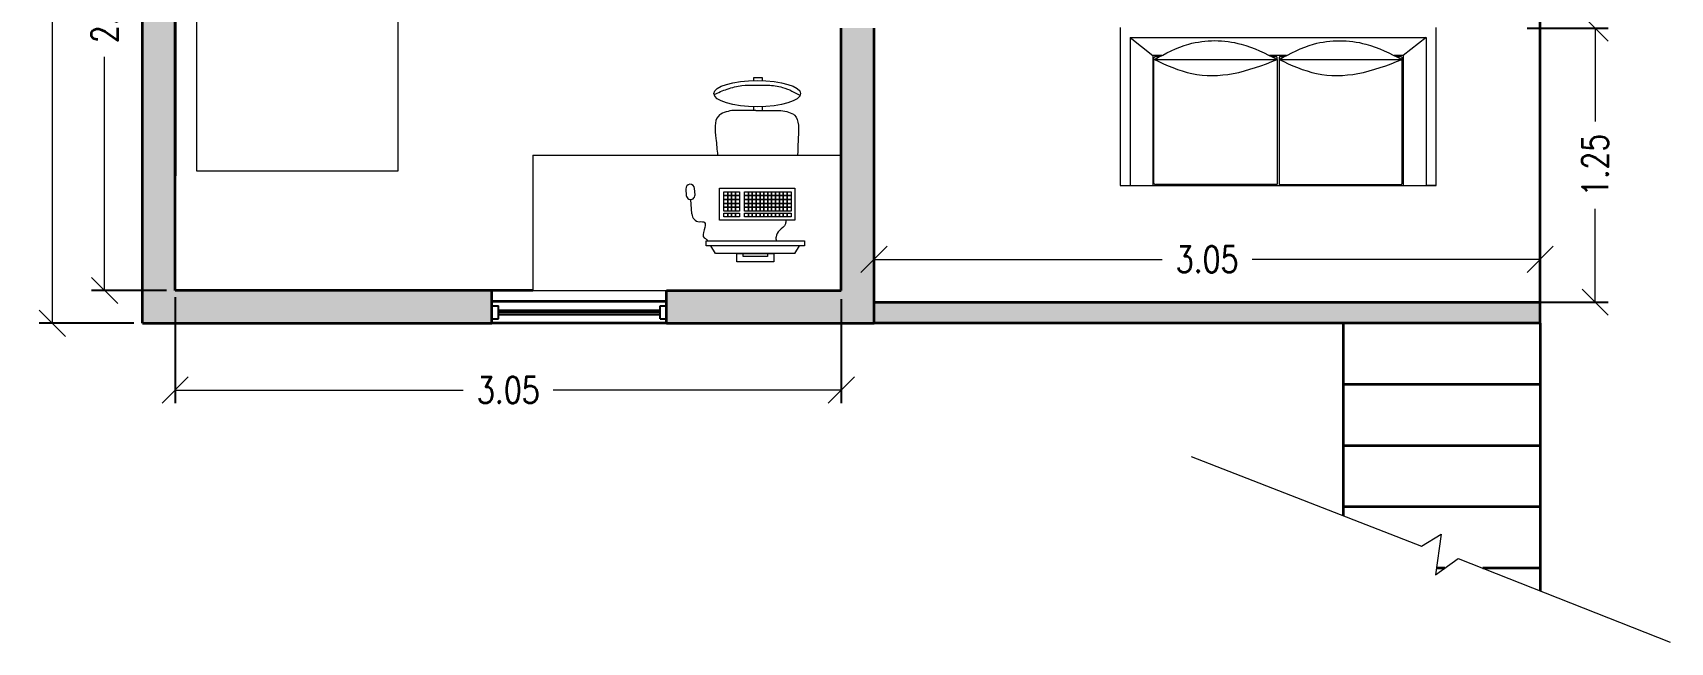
# Model space of a CAD drawing. Header units: inches. Extents: x 46.4 to 62.5, y 75.5 to 86.
# Drawn here: x 54.99 to 62.49, y 78.1 to 80.89 of the extents above; entities that cross this region are included whole.
import ezdxf

# ---------------------------------------------------------------- set-up
doc = ezdxf.new("R2010")
doc.units = ezdxf.units.IN
doc.header["$MEASUREMENT"] = 0
doc.linetypes.add('HIDDEN', pattern=[0.375, 0.25, -0.125])
doc.layers.get('DEFPOINTS').update_dxf_attribs({"color": 210})
for name, color, linetype, lineweight in [('A-ANNO-DIMS', 253, 'Continuous', 20), ('A-FLOR-LEVL', 7, 'Continuous', 35), ('A-FLOR-OVHD', 3, 'HIDDEN', 18), ('A-FURNITURE', 7, 'Continuous', 20), ('A-GLAZ-FULL', 4, 'Continuous', 25), ('A-WALL-FULL-EXTR', 7, 'Continuous', 35), ('A-WALL-FULL-INTR', 7, 'Continuous', 35)]:
    doc.layers.add(name, color=color, linetype=linetype, lineweight=lineweight)
doc.layers.add('Retini', color=253, linetype='Continuous', plot=False)
doc.styles.add('E-ROMANS', font='romans.shx', dxfattribs={"width": 0.8})
doc.dimstyles.new('E-0100_ARW_18', dxfattribs={"dimscale": 0.001, "dimtxt": 180, "dimasz": 180, "dimexe": 90, "dimexo": 60, "dimgap": 90, "dimtad": 0, "dimzin": 0, "dimdsep": 46, "dimtxsty": 'E-ROMANS', "dimblk": 'OPEN90', "dimcen": 90, "dimclrd": 256, "dimclre": 256, "dimclrt": 256, "dimadec": 0, "dimazin": 0, "dimtfac": 1, "dimtmove": 1, "dimatfit": 3, "dimldrblk": 'OPEN90', "dimfxl": 1, "dimtfill": 1, "dimtolj": 1, "dimtzin": 0, "dimarcsym": 0})

# ---------------------------------------------------------------- blocks, each defined once
blk = doc.blocks.new('_Oblique')
at = {"color": 0, "linetype": 'ByBlock', "lineweight": -2}
blk.add_line((-0.5, -0.5), (0.5, 0.5), dxfattribs=at)
blk = doc.blocks.new('*D45')
at = {"layer": 'A-ANNO-DIMS', "linetype": 'Continuous', "lineweight": -2, "transparency": 16777216}
for p, q in [((55.4557, 85.5571), (55.0234, 85.5571)), ((55.4557, 79.5571), (55.0234, 79.5571))]:
    blk.add_line(p, q, dxfattribs=at)
at = {"layer": 'A-ANNO-DIMS', "transparency": 16777216}
for p, q in [((55.0834, 85.5571), (55.0834, 82.7611)), ((55.0834, 79.5571), (55.0834, 82.3531))]:
    blk.add_line(p, q, dxfattribs=at)
at = {"layer": 'DEFPOINTS', "color": 0, "linetype": 'Continuous', "transparency": 16777216}
for p in [(55.4957, 85.5571), (55.0834, 79.5571), (55.4957, 79.5571)]:
    blk.add_point(p, dxfattribs=at)
at = {"layer": 'A-ANNO-DIMS', "linetype": 'Continuous', "transparency": 16777216, "xscale": 0.12, "yscale": 0.12, "zscale": 0.12}
for p, rotation in [((55.0834, 85.5571), 90), ((55.0834, 79.5571), 270)]:
    blk.add_blockref('_Oblique', p, dxfattribs=dict(at, rotation=rotation))
at = {"layer": 'A-ANNO-DIMS', "linetype": 'Continuous', "transparency": 16777216, "insert": (55.0834, 82.5571), "char_height": 0.12, "attachment_point": 5, "rotation": 90, "style": 'E-ROMANS', "bg_fill": 3, "box_fill_scale": 1.25, "bg_fill_color": 256, "bg_fill_true_color": 13158600, "bg_fill_transparency": 0}
blk.add_mtext('\\A1;6.00', dxfattribs=at)
blk = doc.blocks.new('_Open90')
at = {"color": 0, "linetype": 'ByBlock', "lineweight": -2}
for p, q in [((0, 0), (-1, 0)), ((-0.5, 0.5), (0, 0)), ((0, 0), (-0.5, -0.5))]:
    blk.add_line(p, q, dxfattribs=at)
blk = doc.blocks.new('*D48')
at = {"layer": 'A-ANNO-DIMS', "linetype": 'Continuous', "lineweight": -2, "transparency": 16777216}
for p, q in [((55.6057, 82.2571), (55.2623, 82.2571)), ((55.6057, 79.7071), (55.2623, 79.7071))]:
    blk.add_line(p, q, dxfattribs=at)
at = {"layer": 'A-ANNO-DIMS', "transparency": 16777216}
for p, q in [((55.3223, 82.2571), (55.3223, 81.1884)), ((55.3223, 79.7071), (55.3223, 80.7758))]:
    blk.add_line(p, q, dxfattribs=at)
at = {"layer": 'DEFPOINTS', "color": 0, "linetype": 'Continuous', "transparency": 16777216}
for p in [(55.6457, 82.2571), (55.3223, 79.7071), (55.6457, 79.7071)]:
    blk.add_point(p, dxfattribs=at)
at = {"layer": 'A-ANNO-DIMS', "linetype": 'Continuous', "transparency": 16777216, "xscale": 0.12, "yscale": 0.12, "zscale": 0.12}
for p, rotation in [((55.3223, 82.2571), 90), ((55.3223, 79.7071), 270)]:
    blk.add_blockref('_Oblique', p, dxfattribs=dict(at, rotation=rotation))
at = {"layer": 'A-ANNO-DIMS', "linetype": 'Continuous', "transparency": 16777216, "insert": (55.3223, 80.9821), "char_height": 0.12, "attachment_point": 5, "rotation": 90, "style": 'E-ROMANS', "bg_fill": 3, "box_fill_scale": 1.25, "bg_fill_color": 256, "bg_fill_true_color": 13158600, "bg_fill_transparency": 0}
blk.add_mtext('\\A1;2.55', dxfattribs=at)
blk = doc.blocks.new('*D49')
at = {"layer": 'A-ANNO-DIMS', "linetype": 'Continuous', "lineweight": -2, "transparency": 16777216}
for p, q in [((55.6457, 79.6766), (55.6457, 79.1914)), ((58.6957, 79.6671), (58.6957, 79.1914))]:
    blk.add_line(p, q, dxfattribs=at)
at = {"layer": 'A-ANNO-DIMS', "transparency": 16777216}
for p, q in [((55.6457, 79.2514), (56.9644, 79.2514)), ((58.6957, 79.2514), (57.377, 79.2514))]:
    blk.add_line(p, q, dxfattribs=at)
at = {"layer": 'DEFPOINTS', "color": 0, "linetype": 'Continuous', "transparency": 16777216}
for p in [(55.6457, 79.7166), (58.6957, 79.7071), (58.6957, 79.2514)]:
    blk.add_point(p, dxfattribs=at)
at = {"layer": 'A-ANNO-DIMS', "linetype": 'Continuous', "transparency": 16777216, "xscale": 0.12, "yscale": 0.12, "zscale": 0.12, "rotation": 180}
blk.add_blockref('_Oblique', (55.6457, 79.2514), dxfattribs=at)
at = {"layer": 'A-ANNO-DIMS', "linetype": 'Continuous', "transparency": 16777216, "xscale": 0.12, "yscale": 0.12, "zscale": 0.12}
blk.add_blockref('_Oblique', (58.6957, 79.2514), dxfattribs=at)
at = {"layer": 'A-ANNO-DIMS', "linetype": 'Continuous', "transparency": 16777216, "insert": (57.1707, 79.2514), "char_height": 0.12, "attachment_point": 5, "style": 'E-ROMANS', "bg_fill": 3, "box_fill_scale": 1.25, "bg_fill_color": 256, "bg_fill_true_color": 13158600, "bg_fill_transparency": 0}
blk.add_mtext('\\A1;3.05', dxfattribs=at)
blk = doc.blocks.new('*D32')
at = {"layer": 'A-ANNO-DIMS', "linetype": 'Continuous', "lineweight": -2, "transparency": 16777216}
for p, q in [((61.8365, 80.9071), (62.2074, 80.9071)), ((61.8365, 79.6536), (62.2074, 79.6536))]:
    blk.add_line(p, q, dxfattribs=at)
at = {"layer": 'A-ANNO-DIMS', "transparency": 16777216}
for p, q in [((62.1474, 80.9071), (62.1474, 80.4798)), ((62.1474, 79.6536), (62.1474, 80.0809))]:
    blk.add_line(p, q, dxfattribs=at)
at = {"layer": 'DEFPOINTS', "color": 0, "linetype": 'Continuous', "transparency": 16777216}
for p in [(61.7965, 80.9071), (61.7965, 79.6536), (62.1474, 79.6536)]:
    blk.add_point(p, dxfattribs=at)
at = {"layer": 'A-ANNO-DIMS', "linetype": 'Continuous', "transparency": 16777216, "xscale": 0.12, "yscale": 0.12, "zscale": 0.12}
for p, rotation in [((62.1474, 80.9071), 90), ((62.1474, 79.6536), 270)]:
    blk.add_blockref('_Oblique', p, dxfattribs=dict(at, rotation=rotation))
at = {"layer": 'A-ANNO-DIMS', "linetype": 'Continuous', "transparency": 16777216, "insert": (62.1474, 80.2803), "char_height": 0.12, "attachment_point": 5, "rotation": 90, "style": 'E-ROMANS', "bg_fill": 3, "box_fill_scale": 1.25, "bg_fill_color": 256, "bg_fill_true_color": 13158600, "bg_fill_transparency": 0}
blk.add_mtext('\\A1;1.25', dxfattribs=at)
blk = doc.blocks.new('*D55')
at = {"layer": 'A-ANNO-DIMS', "linetype": 'Continuous', "lineweight": -2, "transparency": 16777216}
for p, q in [((58.8457, 79.6936), (58.8457, 79.9094)), ((61.8957, 79.6936), (61.8957, 79.9094))]:
    blk.add_line(p, q, dxfattribs=at)
at = {"layer": 'A-ANNO-DIMS', "transparency": 16777216}
for p, q in [((58.8457, 79.8494), (60.1644, 79.8494)), ((61.8957, 79.8494), (60.577, 79.8494))]:
    blk.add_line(p, q, dxfattribs=at)
at = {"layer": 'DEFPOINTS', "color": 0, "linetype": 'Continuous', "transparency": 16777216}
for p in [(61.8957, 79.8494), (58.8457, 79.6536), (61.8957, 79.6536)]:
    blk.add_point(p, dxfattribs=at)
at = {"layer": 'A-ANNO-DIMS', "linetype": 'Continuous', "transparency": 16777216, "xscale": 0.12, "yscale": 0.12, "zscale": 0.12, "rotation": 180}
blk.add_blockref('_Oblique', (58.8457, 79.8494), dxfattribs=at)
at = {"layer": 'A-ANNO-DIMS', "linetype": 'Continuous', "transparency": 16777216, "xscale": 0.12, "yscale": 0.12, "zscale": 0.12}
blk.add_blockref('_Oblique', (61.8957, 79.8494), dxfattribs=at)
at = {"layer": 'A-ANNO-DIMS', "linetype": 'Continuous', "transparency": 16777216, "insert": (60.3707, 79.8494), "char_height": 0.12, "attachment_point": 5, "style": 'E-ROMANS', "bg_fill": 3, "box_fill_scale": 1.25, "bg_fill_color": 256, "bg_fill_true_color": 13158600, "bg_fill_transparency": 0}
blk.add_mtext('\\A1;3.05', dxfattribs=at)

msp = doc.modelspace()

# ---------------------------------------------------------------- hatches: boundary and pattern name
at = {"layer": 'Retini'}
h = msp.add_hatch(color=253, dxfattribs=at)
h.dxf.hatch_style = 1
h.paths.add_polyline_path([(55.6457, 82.1997), (55.6457, 82.2288), (55.6457, 82.3571), (55.6457, 83.8571), (55.6457, 85.4071), (56.3792, 85.4071), (57.0957, 85.4071), (57.0957, 85.5571), (55.4957, 85.5571), (55.4957, 79.5571), (57.0957, 79.5571), (57.0957, 79.7071), (55.6457, 79.7071), (55.6457, 81.3331), (55.6457, 81.3621)])
h = msp.add_hatch(color=253, dxfattribs=at)
h.dxf.hatch_style = 1
h.paths.add_polyline_path([(58.8457, 80.9071), (58.7457, 80.9071), (58.6957, 80.9071), (58.6957, 79.7071), (57.8957, 79.7071), (57.8957, 79.5571), (58.6957, 79.5571), (58.8457, 79.5571)])
h = msp.add_hatch(color=253, dxfattribs=at)
h.dxf.hatch_style = 1
h.paths.add_polyline_path([(61.8957, 79.6536), (61.7965, 79.6536), (58.8457, 79.6536), (58.8457, 79.5571), (61.8957, 79.5571)])

# ---------------------------------------------------------------- linework, layer by layer
at = {"layer": 'A-FLOR-LEVL', "linetype": 'Continuous'}
for p, q in [((57.8957, 79.6571), (57.0957, 79.6571)), ((57.8957, 79.5571), (57.0957, 79.5571)), ((60.9957, 78.6758), (60.9957, 79.5571)), ((61.8957, 79.5571), (61.8957, 78.3333)), ((61.8957, 79.2771), (60.9957, 79.2771)), ((61.8957, 78.9971), (60.9957, 78.9971)), ((61.8957, 78.7171), (60.9957, 78.7171)), ((61.4588, 78.4371), (61.4203, 78.4371)), ((61.8957, 78.4371), (61.6331, 78.4371))]:
    msp.add_line(p, q, dxfattribs=at)
at = {"layer": 'A-FLOR-OVHD', "linetype": 'Continuous'}
for p, q in [((60.2982, 78.9474), (61.352, 78.537)), ((61.352, 78.537), (61.4428, 78.5916)), ((61.4428, 78.5916), (61.4158, 78.4059)), ((61.4158, 78.4059), (61.5204, 78.4816)), ((61.5204, 78.4816), (62.4913, 78.098))]:
    msp.add_line(p, q, dxfattribs=at)
at = {"layer": 'A-FURNITURE', "color": 0, "linetype": 'Continuous'}
for p, q in [((55.7439, 81.2309), (55.7439, 80.2544)), ((56.667, 80.2544), (56.667, 81.2368)), ((59.973, 80.9098), (59.973, 80.1869)), ((61.4188, 80.1869), (61.4188, 80.9098)), ((60.0182, 80.8646), (60.0182, 80.1869)), ((60.0182, 80.8646), (61.3736, 80.8646)), ((60.0182, 80.8646), (60.1228, 80.7813)), ((61.3736, 80.8646), (61.269, 80.7813)), ((61.3736, 80.8646), (61.3736, 80.1869)), ((60.1228, 80.7813), (60.1228, 80.1869)), ((60.1626, 80.7813), (60.1228, 80.7813)), ((60.1274, 80.1978), (60.1274, 80.771)), ((60.129, 80.7635), (60.6919, 80.7635)), ((60.1325, 80.7767), (60.154, 80.7767)), ((60.734, 80.7813), (60.6566, 80.7813)), ((60.6656, 80.7767), (60.6856, 80.7767)), ((60.6959, 80.7813), (60.6914, 80.7813)), ((60.6914, 80.7637), (60.6914, 80.7713)), ((60.6914, 80.7633), (60.6914, 80.1937)), ((60.7004, 80.7712), (60.7004, 80.1927)), ((60.7004, 80.7635), (61.2633, 80.7635)), ((60.7063, 80.7767), (60.7254, 80.7767)), ((61.269, 80.7813), (61.2279, 80.7813)), ((61.237, 80.7767), (61.2584, 80.7767)), ((61.2645, 80.1984), (61.2645, 80.7711)), ((61.269, 80.7813), (61.269, 80.1869)), ((58.2951, 80.6679), (58.2951, 80.6807)), ((58.2951, 80.6807), (58.3329, 80.6807)), ((58.3329, 80.6807), (58.3329, 80.6671)), ((58.2951, 80.6679), (58.2951, 80.6671)), ((58.3038, 80.5305), (58.195, 80.5305)), ((58.2938, 80.5476), (58.2938, 80.5304)), ((58.3038, 80.5305), (58.4185, 80.5305)), ((58.3331, 80.5482), (58.3333, 80.5304)), ((59.973, 80.1869), (61.4188, 80.1869)), ((60.1228, 80.1869), (60.6959, 80.1869)), ((60.6895, 80.1914), (60.1337, 80.1914)), ((60.6895, 80.1914), (60.1337, 80.1914)), ((60.6959, 80.1869), (60.7004, 80.1869)), ((60.7016, 80.1914), (61.2578, 80.1914)), ((61.4188, 80.1869), (61.3736, 80.1869))]:
    msp.add_line(p, q, dxfattribs=at)
at = {"layer": 'A-FURNITURE', "color": 7, "linetype": 'Continuous'}
for p, q in [((57.2836, 80.3262), (58.6957, 80.3262)), ((57.2836, 80.3262), (57.2836, 79.7071)), ((58.4959, 80.3429), (58.4952, 80.3262)), ((57.2836, 79.7071), (57.8957, 79.7071))]:
    msp.add_line(p, q, dxfattribs=at)
at = {"layer": 'A-FURNITURE', "linetype": 'Continuous'}
for p, q in [((55.7439, 80.2544), (56.667, 80.2544)), ((57.9838, 80.1712), (57.9858, 80.142)), ((58.026, 80.1447), (58.024, 80.174)), ((58.1387, 80.0287), (58.1387, 80.1752)), ((58.1387, 80.1752), (58.483, 80.1752)), ((58.158, 80.1411), (58.158, 80.1589)), ((58.158, 80.1589), (58.1758, 80.1589)), ((58.1758, 80.1411), (58.1758, 80.1589)), ((58.1758, 80.1589), (58.1935, 80.1589)), ((58.1758, 80.1589), (58.1758, 80.1411)), ((58.1935, 80.1589), (58.1935, 80.1411)), ((58.1935, 80.1411), (58.1935, 80.1589)), ((58.1935, 80.1589), (58.2113, 80.1589)), ((58.2113, 80.1589), (58.2113, 80.1411)), ((58.2113, 80.1411), (58.2113, 80.1589)), ((58.2113, 80.1589), (58.2291, 80.1589)), ((58.2291, 80.1589), (58.2291, 80.1411)), ((58.2523, 80.1411), (58.2523, 80.1589)), ((58.2523, 80.1589), (58.2701, 80.1589)), ((58.2701, 80.1411), (58.2701, 80.1589)), ((58.2701, 80.1589), (58.2878, 80.1589)), ((58.2701, 80.1589), (58.2701, 80.1411)), ((58.2878, 80.1589), (58.2878, 80.1411)), ((58.2878, 80.1411), (58.2878, 80.1589)), ((58.2878, 80.1589), (58.3056, 80.1589)), ((58.3056, 80.1589), (58.3056, 80.1411)), ((58.3056, 80.1411), (58.3056, 80.1589)), ((58.3056, 80.1589), (58.3234, 80.1589)), ((58.3234, 80.1589), (58.3234, 80.1411)), ((58.3234, 80.1411), (58.3234, 80.1589)), ((58.3234, 80.1589), (58.3411, 80.1589)), ((58.3411, 80.1411), (58.3411, 80.1589)), ((58.3411, 80.1589), (58.3589, 80.1589)), ((58.3411, 80.1589), (58.3411, 80.1411)), ((58.3589, 80.1589), (58.3589, 80.1411)), ((58.3589, 80.1411), (58.3589, 80.1589)), ((58.3589, 80.1589), (58.3767, 80.1589)), ((58.3767, 80.1411), (58.3767, 80.1589)), ((58.3767, 80.1589), (58.3944, 80.1589)), ((58.3767, 80.1589), (58.3767, 80.1411)), ((58.3944, 80.1589), (58.3944, 80.1411)), ((58.3944, 80.1411), (58.3944, 80.1589)), ((58.3944, 80.1589), (58.4122, 80.1589)), ((58.4122, 80.1589), (58.4122, 80.1411)), ((58.4122, 80.1411), (58.4122, 80.1589)), ((58.4122, 80.1589), (58.43, 80.1589)), ((58.43, 80.1589), (58.43, 80.1411)), ((58.43, 80.1411), (58.43, 80.1589)), ((58.43, 80.1589), (58.4478, 80.1589)), ((58.4478, 80.1411), (58.4478, 80.1589)), ((58.4478, 80.1589), (58.4655, 80.1589)), ((58.4478, 80.1589), (58.4478, 80.1411)), ((58.4655, 80.1589), (58.4655, 80.1411)), ((58.483, 80.1752), (58.483, 80.0287)), ((58.0118, 80.0575), (58.0073, 80.1232)), ((58.1758, 80.1411), (58.158, 80.1411)), ((58.158, 80.1411), (58.1758, 80.1411)), ((58.158, 80.1233), (58.158, 80.1411)), ((58.158, 80.1233), (58.1758, 80.1233)), ((58.158, 80.1056), (58.158, 80.1233)), ((58.1758, 80.1233), (58.158, 80.1233)), ((58.1758, 80.1056), (58.158, 80.1056)), ((58.158, 80.1056), (58.1758, 80.1056)), ((58.158, 80.0878), (58.158, 80.1056)), ((58.1758, 80.0878), (58.158, 80.0878)), ((58.158, 80.0878), (58.1758, 80.0878)), ((58.158, 80.07), (58.158, 80.0878)), ((58.1758, 80.1411), (58.1758, 80.1233)), ((58.1935, 80.1411), (58.1758, 80.1411)), ((58.1758, 80.1411), (58.1935, 80.1411)), ((58.1758, 80.1233), (58.1758, 80.1411)), ((58.1758, 80.1233), (58.1758, 80.1056)), ((58.1935, 80.1233), (58.1758, 80.1233)), ((58.1758, 80.1233), (58.1935, 80.1233)), ((58.1758, 80.1056), (58.1758, 80.1233)), ((58.1758, 80.1056), (58.1758, 80.0878)), ((58.1758, 80.1056), (58.1935, 80.1056)), ((58.1758, 80.0878), (58.1758, 80.1056)), ((58.1935, 80.1056), (58.1758, 80.1056)), ((58.1935, 80.0878), (58.1758, 80.0878)), ((58.1758, 80.0878), (58.1935, 80.0878)), ((58.1758, 80.07), (58.1758, 80.0878)), ((58.1758, 80.0878), (58.1758, 80.07)), ((58.2113, 80.1411), (58.1935, 80.1411)), ((58.1935, 80.1411), (58.2113, 80.1411)), ((58.1935, 80.1233), (58.1935, 80.1411)), ((58.1935, 80.1411), (58.1935, 80.1233)), ((58.1935, 80.1233), (58.2113, 80.1233)), ((58.1935, 80.1056), (58.1935, 80.1233)), ((58.2113, 80.1233), (58.1935, 80.1233)), ((58.1935, 80.1233), (58.1935, 80.1056)), ((58.2113, 80.1056), (58.1935, 80.1056)), ((58.1935, 80.1056), (58.2113, 80.1056)), ((58.1935, 80.0878), (58.1935, 80.1056)), ((58.1935, 80.1056), (58.1935, 80.0878)), ((58.2113, 80.0878), (58.1935, 80.0878)), ((58.1935, 80.0878), (58.2113, 80.0878)), ((58.1935, 80.07), (58.1935, 80.0878)), ((58.1935, 80.0878), (58.1935, 80.07)), ((58.2291, 80.1411), (58.2113, 80.1411)), ((58.2113, 80.1411), (58.2291, 80.1411)), ((58.2113, 80.1233), (58.2113, 80.1411)), ((58.2113, 80.1411), (58.2113, 80.1233)), ((58.2113, 80.1233), (58.2291, 80.1233)), ((58.2113, 80.1056), (58.2113, 80.1233)), ((58.2113, 80.1233), (58.2113, 80.1056)), ((58.2291, 80.1233), (58.2113, 80.1233)), ((58.2291, 80.1056), (58.2113, 80.1056)), ((58.2113, 80.1056), (58.2291, 80.1056)), ((58.2113, 80.0878), (58.2113, 80.1056)), ((58.2113, 80.1056), (58.2113, 80.0878)), ((58.2291, 80.0878), (58.2113, 80.0878)), ((58.2113, 80.0878), (58.2291, 80.0878)), ((58.2113, 80.07), (58.2113, 80.0878)), ((58.2113, 80.0878), (58.2113, 80.07)), ((58.2291, 80.1411), (58.2291, 80.1233)), ((58.2291, 80.1233), (58.2291, 80.1056)), ((58.2291, 80.1056), (58.2291, 80.0878)), ((58.2291, 80.0878), (58.2291, 80.07)), ((58.2701, 80.1411), (58.2523, 80.1411)), ((58.2523, 80.1411), (58.2701, 80.1411)), ((58.2523, 80.1233), (58.2523, 80.1411)), ((58.2523, 80.1233), (58.2701, 80.1233)), ((58.2523, 80.1056), (58.2523, 80.1233)), ((58.2701, 80.1233), (58.2523, 80.1233)), ((58.2701, 80.1056), (58.2523, 80.1056)), ((58.2523, 80.1056), (58.2701, 80.1056)), ((58.2523, 80.0878), (58.2523, 80.1056)), ((58.2701, 80.0878), (58.2523, 80.0878)), ((58.2523, 80.0878), (58.2701, 80.0878)), ((58.2523, 80.07), (58.2523, 80.0878)), ((58.2701, 80.1411), (58.2701, 80.1233)), ((58.2878, 80.1411), (58.2701, 80.1411)), ((58.2701, 80.1411), (58.2878, 80.1411)), ((58.2701, 80.1233), (58.2701, 80.1411)), ((58.2701, 80.1233), (58.2701, 80.1056)), ((58.2878, 80.1233), (58.2701, 80.1233)), ((58.2701, 80.1233), (58.2878, 80.1233)), ((58.2701, 80.1056), (58.2701, 80.1233)), ((58.2701, 80.1056), (58.2701, 80.0878)), ((58.2701, 80.1056), (58.2878, 80.1056)), ((58.2701, 80.0878), (58.2701, 80.1056)), ((58.2878, 80.1056), (58.2701, 80.1056)), ((58.2878, 80.0878), (58.2701, 80.0878)), ((58.2701, 80.0878), (58.2878, 80.0878)), ((58.2701, 80.07), (58.2701, 80.0878)), ((58.2701, 80.0878), (58.2701, 80.07)), ((58.3056, 80.1411), (58.2878, 80.1411)), ((58.2878, 80.1411), (58.3056, 80.1411)), ((58.2878, 80.1233), (58.2878, 80.1411)), ((58.2878, 80.1411), (58.2878, 80.1233)), ((58.2878, 80.1233), (58.3056, 80.1233)), ((58.2878, 80.1056), (58.2878, 80.1233)), ((58.3056, 80.1233), (58.2878, 80.1233)), ((58.2878, 80.1233), (58.2878, 80.1056)), ((58.3056, 80.1056), (58.2878, 80.1056)), ((58.2878, 80.1056), (58.3056, 80.1056)), ((58.2878, 80.0878), (58.2878, 80.1056)), ((58.2878, 80.1056), (58.2878, 80.0878)), ((58.3056, 80.0878), (58.2878, 80.0878)), ((58.2878, 80.0878), (58.3056, 80.0878)), ((58.2878, 80.07), (58.2878, 80.0878)), ((58.2878, 80.0878), (58.2878, 80.07)), ((58.3234, 80.1411), (58.3056, 80.1411)), ((58.3056, 80.1411), (58.3234, 80.1411)), ((58.3056, 80.1233), (58.3056, 80.1411)), ((58.3056, 80.1411), (58.3056, 80.1233)), ((58.3056, 80.1233), (58.3234, 80.1233)), ((58.3056, 80.1056), (58.3056, 80.1233)), ((58.3056, 80.1233), (58.3056, 80.1056)), ((58.3234, 80.1233), (58.3056, 80.1233)), ((58.3234, 80.1056), (58.3056, 80.1056)), ((58.3056, 80.1056), (58.3234, 80.1056)), ((58.3056, 80.0878), (58.3056, 80.1056)), ((58.3056, 80.1056), (58.3056, 80.0878)), ((58.3234, 80.0878), (58.3056, 80.0878)), ((58.3056, 80.0878), (58.3234, 80.0878)), ((58.3056, 80.07), (58.3056, 80.0878)), ((58.3056, 80.0878), (58.3056, 80.07)), ((58.3411, 80.1411), (58.3234, 80.1411)), ((58.3234, 80.1411), (58.3411, 80.1411)), ((58.3234, 80.1233), (58.3234, 80.1411)), ((58.3234, 80.1411), (58.3234, 80.1233)), ((58.3234, 80.1233), (58.3411, 80.1233)), ((58.3234, 80.1056), (58.3234, 80.1233)), ((58.3234, 80.1233), (58.3234, 80.1056)), ((58.3411, 80.1233), (58.3234, 80.1233)), ((58.3411, 80.1056), (58.3234, 80.1056)), ((58.3234, 80.1056), (58.3411, 80.1056)), ((58.3234, 80.0878), (58.3234, 80.1056)), ((58.3234, 80.1056), (58.3234, 80.0878)), ((58.3411, 80.0878), (58.3234, 80.0878)), ((58.3234, 80.0878), (58.3411, 80.0878)), ((58.3234, 80.07), (58.3234, 80.0878)), ((58.3234, 80.0878), (58.3234, 80.07)), ((58.3589, 80.1411), (58.3411, 80.1411)), ((58.3411, 80.1411), (58.3411, 80.1233)), ((58.3411, 80.1411), (58.3589, 80.1411)), ((58.3411, 80.1233), (58.3411, 80.1411)), ((58.3411, 80.1233), (58.3411, 80.1056)), ((58.3411, 80.1233), (58.3589, 80.1233)), ((58.3411, 80.1056), (58.3411, 80.1233)), ((58.3589, 80.1233), (58.3411, 80.1233)), ((58.3589, 80.1056), (58.3411, 80.1056)), ((58.3411, 80.1056), (58.3411, 80.0878)), ((58.3411, 80.1056), (58.3589, 80.1056)), ((58.3411, 80.0878), (58.3411, 80.1056)), ((58.3589, 80.0878), (58.3411, 80.0878)), ((58.3411, 80.0878), (58.3589, 80.0878)), ((58.3411, 80.07), (58.3411, 80.0878)), ((58.3411, 80.0878), (58.3411, 80.07)), ((58.3767, 80.1411), (58.3589, 80.1411)), ((58.3589, 80.1411), (58.3767, 80.1411)), ((58.3589, 80.1233), (58.3589, 80.1411)), ((58.3589, 80.1411), (58.3589, 80.1233)), ((58.3589, 80.1233), (58.3767, 80.1233)), ((58.3589, 80.1056), (58.3589, 80.1233)), ((58.3589, 80.1233), (58.3589, 80.1056)), ((58.3767, 80.1233), (58.3589, 80.1233)), ((58.3767, 80.1056), (58.3589, 80.1056)), ((58.3589, 80.1056), (58.3767, 80.1056)), ((58.3589, 80.0878), (58.3589, 80.1056)), ((58.3589, 80.1056), (58.3589, 80.0878)), ((58.3767, 80.0878), (58.3589, 80.0878)), ((58.3589, 80.0878), (58.3767, 80.0878)), ((58.3589, 80.07), (58.3589, 80.0878)), ((58.3589, 80.0878), (58.3589, 80.07)), ((58.3767, 80.1411), (58.3767, 80.1233)), ((58.3944, 80.1411), (58.3767, 80.1411)), ((58.3767, 80.1411), (58.3944, 80.1411)), ((58.3767, 80.1233), (58.3767, 80.1411)), ((58.3767, 80.1233), (58.3767, 80.1056)), ((58.3944, 80.1233), (58.3767, 80.1233)), ((58.3767, 80.1233), (58.3944, 80.1233)), ((58.3767, 80.1056), (58.3767, 80.1233)), ((58.3767, 80.1056), (58.3767, 80.0878)), ((58.3767, 80.1056), (58.3944, 80.1056)), ((58.3767, 80.0878), (58.3767, 80.1056)), ((58.3944, 80.1056), (58.3767, 80.1056)), ((58.3944, 80.0878), (58.3767, 80.0878)), ((58.3767, 80.0878), (58.3944, 80.0878)), ((58.3767, 80.07), (58.3767, 80.0878)), ((58.3767, 80.0878), (58.3767, 80.07)), ((58.4122, 80.1411), (58.3944, 80.1411)), ((58.3944, 80.1411), (58.4122, 80.1411)), ((58.3944, 80.1233), (58.3944, 80.1411)), ((58.3944, 80.1411), (58.3944, 80.1233)), ((58.3944, 80.1233), (58.4122, 80.1233)), ((58.3944, 80.1056), (58.3944, 80.1233)), ((58.4122, 80.1233), (58.3944, 80.1233)), ((58.3944, 80.1233), (58.3944, 80.1056)), ((58.4122, 80.1056), (58.3944, 80.1056)), ((58.3944, 80.1056), (58.4122, 80.1056)), ((58.3944, 80.0878), (58.3944, 80.1056)), ((58.3944, 80.1056), (58.3944, 80.0878)), ((58.4122, 80.0878), (58.3944, 80.0878)), ((58.3944, 80.0878), (58.4122, 80.0878)), ((58.3944, 80.07), (58.3944, 80.0878)), ((58.3944, 80.0878), (58.3944, 80.07)), ((58.43, 80.1411), (58.4122, 80.1411)), ((58.4122, 80.1411), (58.43, 80.1411)), ((58.4122, 80.1233), (58.4122, 80.1411)), ((58.4122, 80.1411), (58.4122, 80.1233)), ((58.4122, 80.1233), (58.43, 80.1233)), ((58.4122, 80.1056), (58.4122, 80.1233)), ((58.4122, 80.1233), (58.4122, 80.1056)), ((58.43, 80.1233), (58.4122, 80.1233)), ((58.43, 80.1056), (58.4122, 80.1056)), ((58.4122, 80.1056), (58.43, 80.1056)), ((58.4122, 80.0878), (58.4122, 80.1056)), ((58.4122, 80.1056), (58.4122, 80.0878)), ((58.43, 80.0878), (58.4122, 80.0878)), ((58.4122, 80.0878), (58.43, 80.0878)), ((58.4122, 80.07), (58.4122, 80.0878)), ((58.4122, 80.0878), (58.4122, 80.07)), ((58.4478, 80.1411), (58.43, 80.1411)), ((58.43, 80.1411), (58.4478, 80.1411)), ((58.43, 80.1233), (58.43, 80.1411)), ((58.43, 80.1411), (58.43, 80.1233)), ((58.43, 80.1233), (58.4478, 80.1233)), ((58.43, 80.1056), (58.43, 80.1233)), ((58.43, 80.1233), (58.43, 80.1056)), ((58.4478, 80.1233), (58.43, 80.1233)), ((58.4478, 80.1056), (58.43, 80.1056)), ((58.43, 80.1056), (58.4478, 80.1056)), ((58.43, 80.0878), (58.43, 80.1056)), ((58.43, 80.1056), (58.43, 80.0878)), ((58.4478, 80.0878), (58.43, 80.0878)), ((58.43, 80.0878), (58.4478, 80.0878)), ((58.43, 80.07), (58.43, 80.0878)), ((58.43, 80.0878), (58.43, 80.07)), ((58.4655, 80.1411), (58.4478, 80.1411)), ((58.4478, 80.1411), (58.4478, 80.1233)), ((58.4478, 80.1411), (58.4655, 80.1411)), ((58.4478, 80.1233), (58.4478, 80.1411)), ((58.4478, 80.1233), (58.4478, 80.1056)), ((58.4478, 80.1233), (58.4655, 80.1233)), ((58.4478, 80.1056), (58.4478, 80.1233)), ((58.4655, 80.1233), (58.4478, 80.1233)), ((58.4655, 80.1056), (58.4478, 80.1056)), ((58.4478, 80.1056), (58.4478, 80.0878)), ((58.4478, 80.1056), (58.4655, 80.1056)), ((58.4478, 80.0878), (58.4478, 80.1056)), ((58.4655, 80.0878), (58.4478, 80.0878)), ((58.4478, 80.0878), (58.4655, 80.0878)), ((58.4478, 80.07), (58.4478, 80.0878)), ((58.4478, 80.0878), (58.4478, 80.07)), ((58.4655, 80.1411), (58.4655, 80.1233)), ((58.4655, 80.1233), (58.4655, 80.1056)), ((58.4655, 80.1056), (58.4655, 80.0878)), ((58.4655, 80.0878), (58.4655, 80.07)), ((58.483, 80.0287), (58.1387, 80.0287)), ((58.1758, 80.07), (58.158, 80.07)), ((58.158, 80.061), (58.1758, 80.061)), ((58.158, 80.0432), (58.158, 80.061)), ((58.1758, 80.0432), (58.158, 80.0432)), ((58.1935, 80.07), (58.1758, 80.07)), ((58.1758, 80.061), (58.1758, 80.0432)), ((58.1758, 80.061), (58.1935, 80.061)), ((58.1758, 80.0432), (58.1758, 80.061)), ((58.1935, 80.0432), (58.1758, 80.0432)), ((58.2113, 80.07), (58.1935, 80.07)), ((58.1935, 80.061), (58.2113, 80.061)), ((58.1935, 80.0432), (58.1935, 80.061)), ((58.1935, 80.061), (58.1935, 80.0432)), ((58.2113, 80.0432), (58.1935, 80.0432)), ((58.2291, 80.07), (58.2113, 80.07)), ((58.2113, 80.061), (58.2291, 80.061)), ((58.2113, 80.0432), (58.2113, 80.061)), ((58.2113, 80.061), (58.2113, 80.0432)), ((58.2291, 80.0432), (58.2113, 80.0432)), ((58.2291, 80.061), (58.2291, 80.0432)), ((58.2701, 80.07), (58.2523, 80.07)), ((58.2523, 80.061), (58.2701, 80.061)), ((58.2523, 80.0432), (58.2523, 80.061)), ((58.2701, 80.0432), (58.2523, 80.0432)), ((58.2878, 80.07), (58.2701, 80.07)), ((58.2701, 80.061), (58.2701, 80.0432)), ((58.2701, 80.061), (58.2878, 80.061)), ((58.2701, 80.0432), (58.2701, 80.061)), ((58.2878, 80.0432), (58.2701, 80.0432)), ((58.3056, 80.07), (58.2878, 80.07)), ((58.2878, 80.061), (58.3056, 80.061)), ((58.2878, 80.0432), (58.2878, 80.061)), ((58.2878, 80.061), (58.2878, 80.0432)), ((58.3056, 80.0432), (58.2878, 80.0432)), ((58.3234, 80.07), (58.3056, 80.07)), ((58.3056, 80.061), (58.3234, 80.061)), ((58.3056, 80.0432), (58.3056, 80.061)), ((58.3056, 80.061), (58.3056, 80.0432)), ((58.3234, 80.0432), (58.3056, 80.0432)), ((58.3411, 80.07), (58.3234, 80.07)), ((58.3234, 80.061), (58.3411, 80.061)), ((58.3234, 80.0432), (58.3234, 80.061)), ((58.3234, 80.061), (58.3234, 80.0432)), ((58.3411, 80.0432), (58.3234, 80.0432)), ((58.3589, 80.07), (58.3411, 80.07)), ((58.3411, 80.061), (58.3411, 80.0432)), ((58.3411, 80.061), (58.3589, 80.061)), ((58.3411, 80.0432), (58.3411, 80.061)), ((58.3589, 80.0432), (58.3411, 80.0432)), ((58.3767, 80.07), (58.3589, 80.07)), ((58.3589, 80.061), (58.3767, 80.061)), ((58.3589, 80.0432), (58.3589, 80.061)), ((58.3589, 80.061), (58.3589, 80.0432)), ((58.3767, 80.0432), (58.3589, 80.0432)), ((58.3944, 80.07), (58.3767, 80.07)), ((58.3767, 80.061), (58.3767, 80.0432)), ((58.3767, 80.061), (58.3944, 80.061)), ((58.3767, 80.0432), (58.3767, 80.061)), ((58.3944, 80.0432), (58.3767, 80.0432)), ((58.4122, 80.07), (58.3944, 80.07)), ((58.3944, 80.061), (58.4122, 80.061)), ((58.3944, 80.0432), (58.3944, 80.061)), ((58.3944, 80.061), (58.3944, 80.0432)), ((58.4122, 80.0432), (58.3944, 80.0432)), ((58.43, 80.07), (58.4122, 80.07)), ((58.4122, 80.061), (58.43, 80.061)), ((58.4122, 80.0432), (58.4122, 80.061)), ((58.4122, 80.061), (58.4122, 80.0432)), ((58.43, 80.0432), (58.4122, 80.0432)), ((58.4478, 80.07), (58.43, 80.07)), ((58.43, 80.061), (58.4478, 80.061)), ((58.43, 80.0432), (58.43, 80.061)), ((58.43, 80.061), (58.43, 80.0432)), ((58.4478, 80.0432), (58.43, 80.0432)), ((58.4655, 80.07), (58.4478, 80.07)), ((58.4478, 80.061), (58.4478, 80.0432)), ((58.4478, 80.061), (58.4655, 80.061)), ((58.4478, 80.0432), (58.4478, 80.061)), ((58.4655, 80.0432), (58.4478, 80.0432)), ((58.4655, 80.061), (58.4655, 80.0432)), ((58.0772, 79.9342), (58.5265, 79.9342)), ((58.0772, 79.9114), (58.0772, 79.9342)), ((58.5265, 79.9342), (58.5265, 79.9114)), ((58.5265, 79.9114), (58.0772, 79.9114)), ((58.1203, 79.8757), (58.0987, 79.9114)), ((58.4835, 79.8757), (58.1203, 79.8757)), ((58.4835, 79.8757), (58.505, 79.9114))]:
    msp.add_line(p, q, dxfattribs=at)
for points in [[(58.3866, 79.8757), (58.3866, 79.8383), (58.2171, 79.8383), (58.2171, 79.8757)], [(58.3572, 79.8757), (58.3572, 79.8625), (58.2465, 79.8625), (58.2465, 79.8757)]]:
    msp.add_lwpolyline(points, close=True, dxfattribs=at)
at = {"layer": 'A-FURNITURE', "color": 0, "linetype": 'Continuous'}
for centre, radius, start, end in [((60.1326, 80.7715), 0.00521, 89.48724, 185.40437), ((60.6859, 80.7713), 0.00546, 0, 93.50816), ((60.706, 80.7712), 0.00552, 86.74899, 180.64187), ((61.2587, 80.7709), 0.00582, 357.93976, 92.46489), ((60.1336, 80.1976), 0.00622, 177.78258, 270.81791), ((60.6892, 80.1936), 0.00218, 276.90081, 3.21132), ((60.7017, 80.1926), 0.00122, 176.52178, 266.42717), ((61.2574, 80.1984), 0.00707, 273.45864, 359.22601)]:
    msp.add_arc(centre, radius, start, end, dxfattribs=at)
at = {"layer": 'A-FURNITURE', "linetype": 'Continuous'}
for centre, radius, start, end in [((58.0039, 80.1726), 0.0201, 3.93734, 183.93734), ((58.0059, 80.1433), 0.0201, 183.93734, 3.93734), ((58.0466, 80.0564), 0.0348, 178.33514, 268.33514)]:
    msp.add_arc(centre, radius, start, end, dxfattribs=at)
at = {"layer": 'A-FURNITURE', "color": 0, "linetype": 'Continuous'}
msp.add_ellipse((58.3108, 80.6075), major_axis=(0.1986, 0), ratio=0.301365, dxfattribs=at)
for points in [[(60.129, 80.7635), (60.2869, 80.8338), (60.5261, 80.8338), (60.6919, 80.7635)], [(60.7004, 80.7635), (60.8583, 80.8338), (61.0974, 80.8338), (61.2633, 80.7635)], [(60.129, 80.7635), (60.3008, 80.6995), (60.4894, 80.6995), (60.6919, 80.7635)], [(60.7004, 80.7635), (60.8722, 80.6995), (61.0608, 80.6995), (61.2633, 80.7635)], [(58.113, 80.6038), (58.1736, 80.6283), (58.2406, 80.6446), (58.3014, 80.6461), (58.3592, 80.6461), (58.4266, 80.6359), (58.4698, 80.6194), (58.5054, 80.6003)]]:
    msp.add_spline(points, degree=3, dxfattribs=at)
for points, knots in [([(58.195, 80.5305), (58.1706, 80.5249), (58.1091, 80.5108), (58.1212, 80.4083), (58.1267, 80.3501), (58.1289, 80.3257)], [0, 0, 0, 0, 148.71634, 375.973968, 545.954678, 545.954678, 545.954678, 545.954678]), ([(58.4185, 80.5305), (58.4431, 80.5262), (58.5053, 80.5154), (58.499, 80.4182), (58.4967, 80.3631), (58.4959, 80.3429)], [0, 0, 0, 0, 148.71634, 375.973968, 515.135017, 515.135017, 515.135017, 515.135017])]:
    msp.add_open_spline(points, degree=3, knots=knots, dxfattribs=at)
at = {"layer": 'A-FURNITURE', "linetype": 'Continuous'}
msp.add_open_spline([(58.0456, 80.0217), (58.0555, 80.022), (58.094, 80.0233), (58.0451, 79.9518), (58.0787, 79.9428), (58.0827, 79.9364), (58.0838, 79.9342)], degree=3, knots=[0, 0, 0, 0, 0.0282659, 0.1100913, 0.1263817, 0.1340295, 0.1340295, 0.1340295, 0.1340295], dxfattribs=at)
msp.add_spline([(58.4419, 80.0287), (58.4398, 80.0115), (58.4121, 79.9812), (58.397, 79.9522), (58.397, 79.9342)], degree=3, dxfattribs=at)
at = {"layer": 'A-GLAZ-FULL', "linetype": 'Continuous'}
for p, q in [((57.0957, 79.6371), (57.1257, 79.6371)), ((57.8657, 79.6371), (57.8957, 79.6371)), ((57.0957, 79.5771), (57.1257, 79.5771)), ((57.1257, 79.6171), (57.8657, 79.6171)), ((57.1257, 79.6071), (57.8657, 79.6071)), ((57.1257, 79.5971), (57.8657, 79.5971)), ((57.8657, 79.5771), (57.8957, 79.5771))]:
    msp.add_line(p, q, dxfattribs=at)
at = {"layer": 'A-GLAZ-FULL', "linetype": 'Continuous', "ltscale": 0.001}
for p, q in [((57.1257, 79.5771), (57.1257, 79.6371)), ((57.8657, 79.5771), (57.8657, 79.6371))]:
    msp.add_line(p, q, dxfattribs=at)
at = {"layer": 'A-WALL-FULL-EXTR', "linetype": 'Continuous'}
for p, q in [((55.4957, 79.5571), (55.4957, 85.5571)), ((61.8957, 79.5571), (61.8957, 85.5571)), ((58.8457, 79.5571), (58.8457, 80.9071)), ((57.0957, 79.5571), (57.0957, 79.7071)), ((57.8957, 79.5571), (57.8957, 79.7071)), ((55.4957, 79.5571), (57.0957, 79.5571)), ((57.8957, 79.5571), (58.6957, 79.5571)), ((58.6957, 79.5571), (58.8457, 79.5571)), ((61.8957, 79.5571), (58.8457, 79.5571))]:
    msp.add_line(p, q, dxfattribs=at)
at = {"layer": 'A-WALL-FULL-EXTR', "color": 0, "linetype": 'Continuous'}
msp.add_line((58.8494, 79.6536), (61.7965, 79.6536), dxfattribs=at)
at = {"layer": 'A-WALL-FULL-INTR', "linetype": 'Continuous'}
for p, q in [((55.6457, 81.7321), (55.6457, 80.2321)), ((55.6457, 79.7071), (55.6457, 81.3331)), ((58.6957, 79.7071), (58.6957, 80.9071)), ((57.0957, 79.7071), (55.6457, 79.7071)), ((57.8957, 79.7071), (58.6957, 79.7071))]:
    msp.add_line(p, q, dxfattribs=at)

# ---------------------------------------------------------------- next in the draw order: dimensions: what is measured, and where the dimension line sits
at = {"layer": 'A-ANNO-DIMS', "color": 7, "linetype": 'Continuous'}
for base, p1, p2, picture, middle in [((55.0834, 79.5571), (55.4957, 85.5571), (55.4957, 79.5571), '*D45', (55.0834, 82.5571)), ((62.1474, 79.6536), (61.7965, 80.9071), (61.7965, 79.6536), '*D32', (62.1474, 80.2803))]:
    dim = msp.add_linear_dim(base=base, p1=p1, p2=p2, angle=90, dimstyle='E-0100_ARW_18', override={"dimtxt": 120, "dimasz": 120, "dimexe": 60, "dimexo": 40, "dimgap": 60, "dimblk": 'Oblique', "dimcen": 60, "dimlwd": 65535}, dxfattribs=at)
    dim.commit()
    dim.dimension.update_dxf_attribs({"geometry": picture, "text_midpoint": middle})

# ---------------------------------------------------------------- next in the draw order: linework, layer by layer
at = {"layer": 'A-WALL-FULL-EXTR', "color": 7, "linetype": 'Continuous'}
msp.add_line((61.7965, 79.6536), (61.8957, 79.6536), dxfattribs=at)

# ---------------------------------------------------------------- next in the draw order: dimensions: what is measured, and where the dimension line sits
at = {"layer": 'A-ANNO-DIMS', "color": 7, "linetype": 'Continuous'}
dim = msp.add_linear_dim(base=(55.3223, 79.7071), p1=(55.6457, 82.2571), p2=(55.6457, 79.7071), angle=90, dimstyle='E-0100_ARW_18', override={"dimtxt": 120, "dimasz": 120, "dimexe": 60, "dimexo": 40, "dimgap": 60, "dimblk": 'Oblique', "dimcen": 60, "dimlwd": 65535}, dxfattribs=at)
dim.commit()
dim.dimension.update_dxf_attribs({"geometry": '*D48', "text_midpoint": (55.3223, 80.9821)})

# ---------------------------------------------------------------- next in the draw order: dimensions: what is measured, and where the dimension line sits
dim = msp.add_linear_dim(base=(58.6957, 79.2514), p1=(55.6457, 79.7166), p2=(58.6957, 79.7071), dimstyle='E-0100_ARW_18', override={"dimtxt": 120, "dimasz": 120, "dimexe": 60, "dimexo": 40, "dimgap": 60, "dimblk": 'Oblique', "dimcen": 60, "dimlwd": 65535}, dxfattribs=at)
dim.commit()
dim.dimension.update_dxf_attribs({"geometry": '*D49', "text_midpoint": (57.1707, 79.2514)})

# ---------------------------------------------------------------- next in the draw order: linework, layer by layer
at = {"layer": 'A-WALL-FULL-INTR', "linetype": 'Continuous'}
msp.add_line((57.2836, 79.7071), (57.0957, 79.7071), dxfattribs=at)

# ---------------------------------------------------------------- next in the draw order: dimensions: what is measured, and where the dimension line sits
at = {"layer": 'A-ANNO-DIMS', "color": 7, "linetype": 'Continuous'}
dim = msp.add_linear_dim(base=(61.8957, 79.8494), p1=(58.8457, 79.6536), p2=(61.8957, 79.6536), dimstyle='E-0100_ARW_18', override={"dimtxt": 120, "dimasz": 120, "dimexe": 60, "dimexo": 40, "dimgap": 60, "dimblk": 'Oblique', "dimcen": 60, "dimlwd": 65535}, dxfattribs=at)
dim.commit()
dim.dimension.update_dxf_attribs({"geometry": '*D55', "text_midpoint": (60.3707, 79.8494)})

doc.saveas('drawing.dxf')
